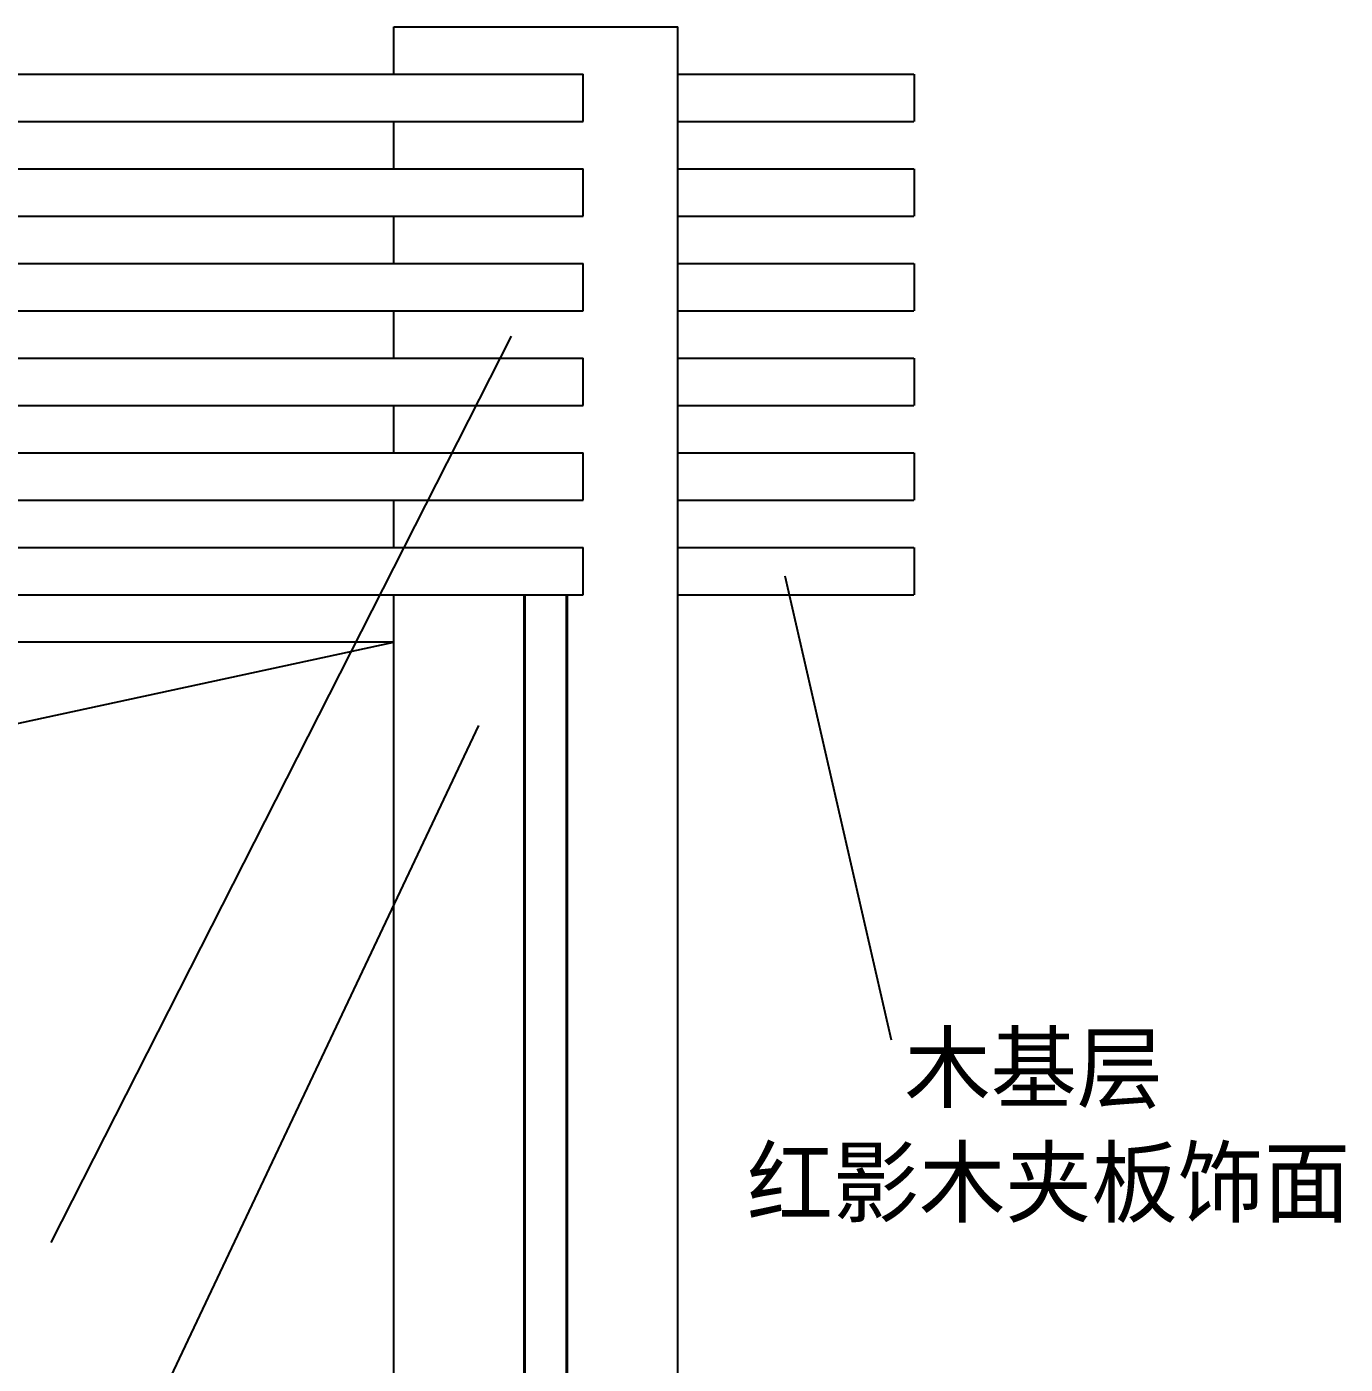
# Model space of a CAD drawing. Header units: metres. Extents: x -105 to 5826, y 5073 to 8638.
# Drawn here: x 1713 to 3106, y 7001 to 8414 of the extents above; entities that cross this region are included whole.
import ezdxf

# ---------------------------------------------------------------- set-up
doc = ezdxf.new("R2010")
doc.units = ezdxf.units.M
for name, color, linetype in [('2', 2, 'Continuous'), ('3', 3, 'Continuous'), ('4', 4, 'Continuous'), ('7', 7, 'Continuous'), ('BH', 3, 'Continuous'), ('DIM', 3, 'Continuous'), ('TEXT', 3, 'Continuous')]:
    doc.layers.add(name, color=color, linetype=linetype)
doc.dimstyles.get("Standard").update_dxf_attribs({"dimtxt": 2.5, "dimasz": 2.5, "dimexe": 1.25, "dimexo": 0.625, "dimtad": 1, "dimcen": 2.5, "dimazin": 3, "dimtfac": 1, "dimtmove": 0, "dimatfit": 3})

msp = doc.modelspace()

# ---------------------------------------------------------------- hatches: boundary and pattern name
at = {"layer": 'BH'}
h = msp.add_hatch(dxfattribs=at)
h.set_pattern_fill('AR-SAND', scale=20)
h.paths.add_polyline_path([(2239.99, 5663.57), (2283.37, 5663.57), (2283.37, 7813.57), (2239.99, 7813.57)])

# ---------------------------------------------------------------- linework, layer by layer
at = {"layer": '2'}
for p, q in [((2101.01, 8413.57), (2401.01, 8413.57)), ((2101.01, 8363.57), (2101.01, 8413.57)), ((2401.01, 5663.57), (2401.01, 8413.57)), ((2101.01, 8263.57), (2101.01, 8313.57)), ((2101.01, 8163.57), (2101.01, 8213.57)), ((2101.01, 8063.57), (2101.01, 8113.57)), ((2101.01, 7963.57), (2101.01, 8013.57)), ((2101.01, 7863.57), (2101.01, 7913.57)), ((2101.01, 7763.57), (2101.01, 7813.57)), ((2101.01, 7763.57), (601.01, 7763.57)), ((2101.01, 5663.57), (2101.01, 7763.57))]:
    msp.add_line(p, q, dxfattribs=at)
at = {"layer": '3'}
msp.add_lwpolyline([(601.01, 5663.57), (780.53, 7478.4), (2101.01, 7763.57)], dxfattribs=at)
at = {"layer": '4'}
for p, q in [((401.01, 8363.57), (2301.01, 8363.57)), ((2301.01, 8313.57), (2301.01, 8363.57)), ((2401.01, 8363.57), (2650.51, 8363.57)), ((2651.01, 8313.57), (2651.01, 8363.57)), ((401.01, 8313.57), (2301.01, 8313.57)), ((2401.01, 8313.57), (2650.51, 8313.57)), ((401.01, 8263.57), (2301.01, 8263.57)), ((2301.01, 8213.57), (2301.01, 8263.57)), ((2401.01, 8263.57), (2650.51, 8263.57)), ((2651.01, 8213.57), (2651.01, 8263.57)), ((401.01, 8213.57), (2301.01, 8213.57)), ((2401.01, 8213.57), (2650.51, 8213.57)), ((401.01, 8163.57), (2301.01, 8163.57)), ((2301.01, 8113.57), (2301.01, 8163.57)), ((2401.01, 8163.57), (2650.51, 8163.57)), ((2651.01, 8113.57), (2651.01, 8163.57)), ((401.01, 8113.57), (2301.01, 8113.57)), ((2401.01, 8113.57), (2650.51, 8113.57)), ((401.01, 8063.57), (2301.01, 8063.57)), ((2301.01, 8013.57), (2301.01, 8063.57)), ((2401.01, 8063.57), (2650.51, 8063.57)), ((2651.01, 8013.57), (2651.01, 8063.57)), ((401.01, 8013.57), (2301.01, 8013.57)), ((2401.01, 8013.57), (2650.51, 8013.57)), ((401.01, 7963.57), (2301.01, 7963.57)), ((2301.01, 7913.57), (2301.01, 7963.57)), ((2401.01, 7963.57), (2650.51, 7963.57)), ((2651.01, 7913.57), (2651.01, 7963.57)), ((401.01, 7913.57), (2301.01, 7913.57)), ((2401.01, 7913.57), (2650.51, 7913.57)), ((401.01, 7863.57), (2301.01, 7863.57)), ((2301.01, 7813.57), (2301.01, 7863.57)), ((2401.01, 7863.57), (2650.51, 7863.57)), ((2651.01, 7813.57), (2651.01, 7863.57)), ((401.01, 7813.57), (2301.01, 7813.57)), ((2401.01, 7813.57), (2650.51, 7813.57))]:
    msp.add_line(p, q, dxfattribs=at)
at = {"layer": '7'}
for p, q in [((2239.99, 5663.57), (2239.99, 7813.57)), ((2283.37, 5663.57), (2283.37, 7813.57))]:
    msp.add_line(p, q, dxfattribs=at)
at = {"layer": 'DIM'}
for p, q in [((2238.65, 5663.57), (2238.65, 7813.57)), ((2284.71, 5663.57), (2284.71, 7813.57))]:
    msp.add_line(p, q, dxfattribs=at)

# ---------------------------------------------------------------- texts
at = {"layer": 'TEXT'}
for s, p in [('木基层', (2640.49, 7279.24)), ('红影木夹板饰面', (2474.04, 7158.28))]:
    msp.add_text(s, height=70, dxfattribs=at).set_placement(p)

# ---------------------------------------------------------------- leaders
at = {"layer": 'DIM'}
for points in [[(2224.97, 8086.77), (1738.7, 7129.88)], [(2513.97, 7833.86), (2626.48, 7343.6)], [(2190.65, 7675.73), (1763.53, 6772.6)]]:
    msp.add_leader(points, dimstyle='Standard', dxfattribs=at)

doc.saveas('drawing.dxf')
